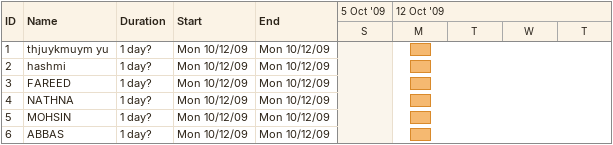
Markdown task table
| ID | Task | Duration | Start | Finish |
|---|---|---|---|---|
| 1 | thjuykmuym yu | 1d? | 2009-10-12 | 2009-10-12 |
| 2 | hashmi | 1d? | 2009-10-12 | 2009-10-12 |
| 3 | FAREED | 1d? | 2009-10-12 | 2009-10-12 |
| 4 | NATHNA | 1d? | 2009-10-12 | 2009-10-12 |
| 5 | MOHSIN | 1d? | 2009-10-12 | 2009-10-12 |
| 6 | ABBAS | 1d? | 2009-10-12 | 2009-10-12 |
